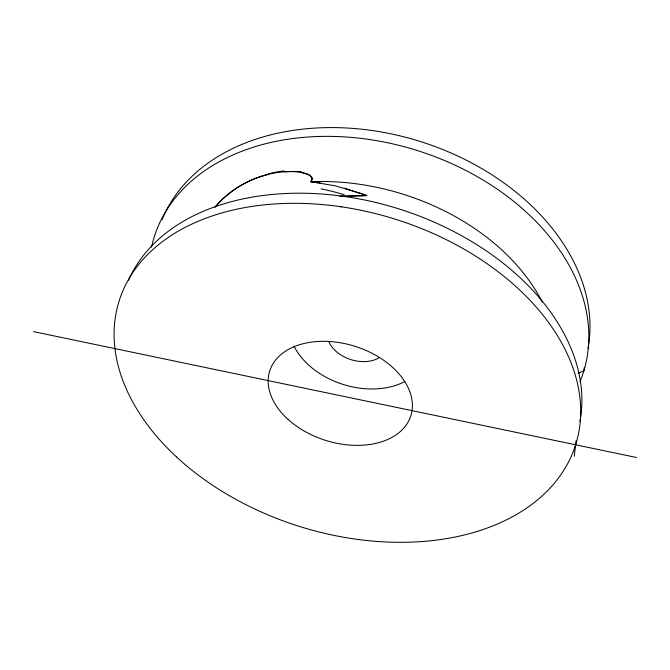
<?xml version="1.0" encoding="UTF-8"?>
<svg xmlns="http://www.w3.org/2000/svg" width="670" height="670" viewBox="0 0 670 670"><rect width="100%" height="100%" fill="white"/><g stroke="black" fill="none" stroke-linecap="round" stroke-linejoin="round"><path stroke-width="1" d="M574.324 456.153L576.049 440.793M584.265 367.587L583.913 370.678L578.252 373.299M214.936 207.29L216.896 205.02A133.749 114.779 46.4 0 1 263.025 175.858M215.363 206.779C227.875 192.039 244.81 181.202 263.318 175.691M262.983 175.8C274.44 172.383 286.551 170.724 298.477 172.048A54.463 49.739 89.1 0 1 303.167 172.659M263.645 175.599L268.209 174.368M339.732 196.352L366.791 195.59L362.545 194.015M284.465 171.796L289.013 171.595A73.532 66.966 83.4 0 1 301.525 171.922M341.189 196.251L366.791 195.59L344.263 188.136M319.154 182.751L310.981 181.738L312.002 179.192A3.283 3.04 -66.9 0 0 311.743 177.575L309.825 175.44A12.294 11.315 -71.5 0 0 308.929 174.887L303.133 172.843M319.741 182.835L320.335 182.927M33.5 331.616L636.5 457.501M361.13 193.504L335.117 185.791L310.981 181.738A199.811 140.616 17.5 0 1 542.214 302.036M308.443 174.627L310.612 176.068L311.885 177.96M128.472 280.387A237.155 161.093 17.5 0 1 397.947 208.605A237.155 161.093 17.5 0 1 579.927 421.288M151.52 247.146A225.003 161.52 17.5 0 1 417.117 150.474A225.003 161.52 17.5 0 1 580.011 381.64M162.023 219.81A223.102 161.504 17.4 0 1 416.723 140.398A223.102 161.504 17.4 0 1 588.017 348.316M312.111 177.927A4.941 4.548 -66.8 0 1 310.905 181.671M379.279 357.638A31.004 21.767 17.5 0 1 328.769 341.616M404.948 381.465A70.517 49.555 17.5 0 1 294.046 346.222M340.243 206.728A203.63 104.746 -4.2 0 1 341.809 206.62M321.114 188.881A212.817 152.517 43.1 0 1 344.271 194.803M301.458 172.617A32.596 29.89 -79.7 0 1 308.502 174.476M268.067 173.965A117.979 103.724 57 0 1 284.298 170.959M288.075 419.403A74.035 49.279 17.6 0 0 409.496 419.303A74.035 49.279 17.6 0 0 323.342 341.315A74.035 49.279 17.6 0 0 288.075 419.403M176.436 456.881A239.316 160.926 17.5 0 0 570.304 458.389A239.316 160.926 17.5 0 0 295.319 203.311A239.316 160.926 17.5 0 0 176.436 456.881"/></g></svg>
